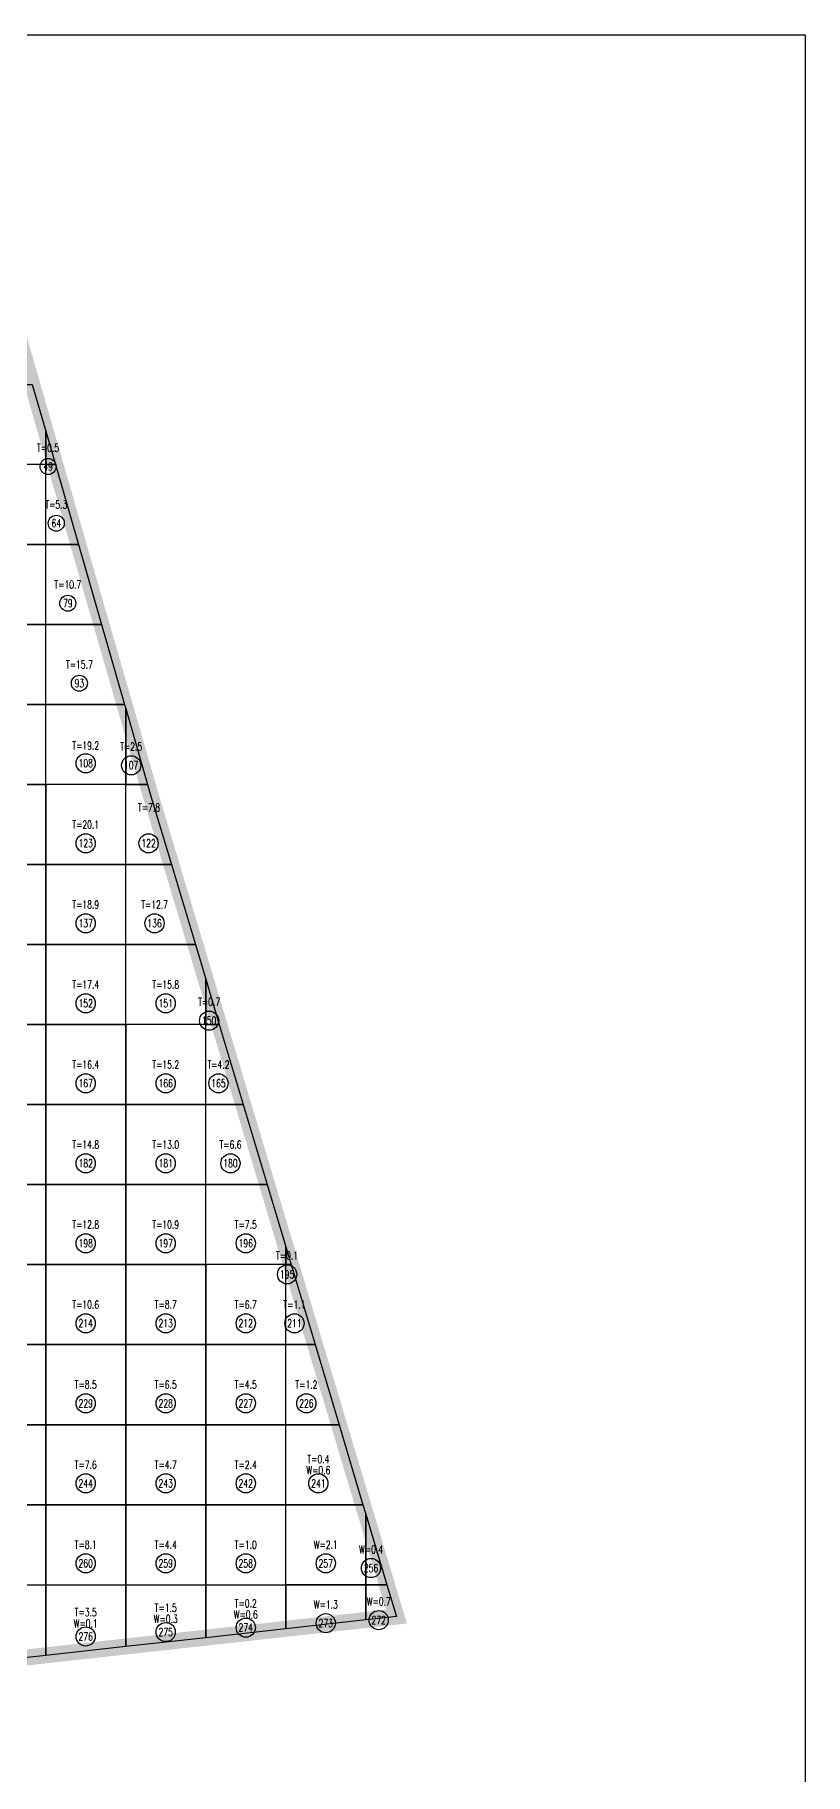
# Model space of a CAD drawing. Extents: x 4283 to 40403, y 1134 to 1764.
# Drawn here: x 15508.2 to 15552, y 1575.3 to 1674.1 of the extents above; entities that cross this region are included whole.
import ezdxf
from ezdxf.enums import TextEntityAlignment as Align

# ---------------------------------------------------------------- set-up
doc = ezdxf.new("R2010")
doc.units = 0
for name, color, linetype in [('tdz_17-3方格网', 2, 'Continuous'), ('tdz_17-3方格网计算', 7, 'Continuous'), ('tdz_土方计算图', 7, 'Continuous'), ('tdz_格田', 6, 'Continuous')]:
    doc.layers.add(name, color=color, linetype=linetype)
doc.styles.add('GLandNum', font='txt_____.ttf', dxfattribs={"width": 0.7, "height": 0.5})

msp = doc.modelspace()

# ---------------------------------------------------------------- linework, layer by layer
at = {"layer": 'tdz_17-3方格网', "linetype": 'Continuous'}
for points in [[(15508.846, 1651.578, 3087.273), (15508.846, 1649.674, 3087.273), (15504.301, 1649.674, 3087.452), (15504.301, 1654.219, 3087.376), (15508.085, 1654.219, 3087.273)], [(15509.395, 1649.674, 3087.273), (15508.846, 1649.674, 3087.273), (15508.846, 1651.578, 3087.273)], [(15504.301, 1649.674, 3087.452), (15504.301, 1645.128, 3087.515), (15508.846, 1645.128, 3087.313), (15508.846, 1649.674, 3087.273)], [(15508.846, 1649.674, 3087.273), (15509.395, 1649.674, 3087.273), (15510.705, 1645.128, 3087.273), (15508.846, 1645.128, 3087.313)], [(15504.301, 1645.128, 3087.515), (15504.301, 1640.583, 3087.578), (15508.846, 1640.583, 3087.379), (15508.846, 1645.128, 3087.313)], [(15508.846, 1645.128, 3087.313), (15510.705, 1645.128, 3087.273), (15512.015, 1640.583, 3087.273), (15508.846, 1640.583, 3087.379)], [(15504.301, 1640.583, 3087.578), (15504.301, 1636.037, 3087.608), (15508.846, 1636.037, 3087.405), (15508.846, 1640.583, 3087.379)], [(15508.846, 1640.583, 3087.379), (15512.015, 1640.583, 3087.273), (15513.325, 1636.037, 3087.273), (15508.846, 1636.037, 3087.405)], [(15504.301, 1636.037, 3087.608), (15504.301, 1631.492, 3087.627), (15508.846, 1631.492, 3087.412), (15508.846, 1636.037, 3087.405)], [(15513.391, 1635.807, 3087.273), (15513.391, 1631.492, 3087.273), (15508.846, 1631.492, 3087.412), (15508.846, 1636.037, 3087.405), (15513.325, 1636.037, 3087.273)], [(15514.635, 1631.492, 3087.273), (15513.391, 1631.492, 3087.273), (15513.391, 1635.807, 3087.273)], [(15504.301, 1631.492, 3087.627), (15504.301, 1626.946, 3087.688), (15508.846, 1626.946, 3087.458), (15508.846, 1631.492, 3087.412)], [(15508.846, 1631.492, 3087.412), (15508.846, 1626.946, 3087.458), (15513.391, 1626.946, 3087.311), (15513.391, 1631.492, 3087.273)], [(15513.391, 1631.492, 3087.273), (15514.635, 1631.492, 3087.273), (15514.824, 1630.836, 3087.273), (15515.988, 1626.946, 3087.273), (15513.391, 1626.946, 3087.311)], [(15504.301, 1626.946, 3087.688), (15504.301, 1622.401, 3087.759), (15508.846, 1622.401, 3087.583), (15508.846, 1626.946, 3087.458)], [(15508.846, 1626.946, 3087.458), (15508.846, 1622.401, 3087.583), (15513.391, 1622.401, 3087.405), (15513.391, 1626.946, 3087.311)], [(15513.391, 1626.946, 3087.311), (15515.988, 1626.946, 3087.273), (15517.348, 1622.401, 3087.273), (15513.391, 1622.401, 3087.405)], [(15504.301, 1622.401, 3087.759), (15504.301, 1617.855, 3087.85), (15508.846, 1617.855, 3087.655), (15508.846, 1622.401, 3087.583)], [(15508.846, 1622.401, 3087.583), (15508.846, 1617.855, 3087.655), (15513.391, 1617.855, 3087.465), (15513.391, 1622.401, 3087.405)], [(15517.937, 1620.432, 3087.307), (15517.937, 1617.855, 3087.358), (15513.391, 1617.855, 3087.465), (15513.391, 1622.401, 3087.405), (15517.348, 1622.401, 3087.273)], [(15518.708, 1617.855, 3087.353), (15517.937, 1617.855, 3087.358), (15517.937, 1620.432, 3087.307)], [(15504.301, 1617.855, 3087.85), (15504.301, 1613.31, 3087.885), (15508.846, 1613.31, 3087.702), (15508.846, 1617.855, 3087.655)], [(15508.846, 1617.855, 3087.655), (15508.846, 1613.31, 3087.702), (15513.391, 1613.31, 3087.574), (15513.391, 1617.855, 3087.465)], [(15513.391, 1617.855, 3087.465), (15513.391, 1613.31, 3087.574), (15517.937, 1613.31, 3087.47), (15517.937, 1617.855, 3087.358)], [(15517.937, 1617.855, 3087.358), (15518.708, 1617.855, 3087.353), (15520.068, 1613.31, 3087.432), (15517.937, 1613.31, 3087.47)], [(15504.301, 1613.31, 3087.885), (15504.301, 1608.764, 3087.938), (15508.846, 1608.764, 3087.789), (15508.846, 1613.31, 3087.702)], [(15508.846, 1613.31, 3087.702), (15508.846, 1608.764, 3087.789), (15513.391, 1608.764, 3087.686), (15513.391, 1613.31, 3087.574)], [(15513.391, 1613.31, 3087.574), (15513.391, 1608.764, 3087.686), (15517.937, 1608.764, 3087.583), (15517.937, 1613.31, 3087.47)], [(15517.937, 1613.31, 3087.47), (15520.068, 1613.31, 3087.432), (15521.428, 1608.764, 3087.512), (15517.937, 1608.764, 3087.583)], [(15504.301, 1608.764, 3087.938), (15504.301, 1604.219, 3088.005), (15508.846, 1604.219, 3087.902), (15508.846, 1608.764, 3087.789)], [(15508.846, 1608.764, 3087.789), (15508.846, 1604.219, 3087.902), (15513.391, 1604.219, 3087.798), (15513.391, 1608.764, 3087.686)], [(15513.391, 1608.764, 3087.686), (15513.391, 1604.219, 3087.798), (15517.937, 1604.219, 3087.695), (15517.937, 1608.764, 3087.583)], [(15522.482, 1605.24, 3087.574), (15522.482, 1604.219, 3087.592), (15517.937, 1604.219, 3087.695), (15517.937, 1608.764, 3087.583), (15521.428, 1608.764, 3087.512)], [(15522.788, 1604.219, 3087.592), (15522.482, 1604.219, 3087.592), (15522.482, 1605.24, 3087.574)], [(15504.301, 1604.219, 3088.005), (15504.301, 1599.674, 3088.117), (15508.846, 1599.674, 3088.014), (15508.846, 1604.219, 3087.902)], [(15508.846, 1604.219, 3087.902), (15508.846, 1599.674, 3088.014), (15513.391, 1599.674, 3087.911), (15513.391, 1604.219, 3087.798)], [(15513.391, 1604.219, 3087.798), (15513.391, 1599.674, 3087.911), (15517.937, 1599.674, 3087.807), (15517.937, 1604.219, 3087.695)], [(15517.937, 1604.219, 3087.695), (15517.937, 1599.674, 3087.807), (15522.482, 1599.674, 3087.704), (15522.482, 1604.219, 3087.592)], [(15522.482, 1604.219, 3087.592), (15522.788, 1604.219, 3087.592), (15524.148, 1599.674, 3087.672), (15522.482, 1599.674, 3087.704)], [(15504.301, 1599.674, 3088.117), (15504.301, 1595.128, 3088.154), (15508.846, 1595.128, 3088.113), (15508.846, 1599.674, 3088.014)], [(15508.846, 1599.674, 3088.014), (15508.846, 1595.128, 3088.113), (15513.391, 1595.128, 3088.023), (15513.391, 1599.674, 3087.911)], [(15513.391, 1599.674, 3087.911), (15513.391, 1595.128, 3088.023), (15517.937, 1595.128, 3087.92), (15517.937, 1599.674, 3087.807)], [(15517.937, 1599.674, 3087.807), (15517.937, 1595.128, 3087.92), (15522.482, 1595.128, 3087.816), (15522.482, 1599.674, 3087.704)], [(15522.482, 1599.674, 3087.704), (15524.148, 1599.674, 3087.672), (15525.508, 1595.128, 3087.751), (15522.482, 1595.128, 3087.816)], [(15504.301, 1595.128, 3088.154), (15504.301, 1590.583, 3088.158), (15508.846, 1590.583, 3088.117), (15508.846, 1595.128, 3088.113)], [(15508.846, 1595.128, 3088.113), (15508.846, 1590.583, 3088.117), (15513.391, 1590.583, 3088.076), (15513.391, 1595.128, 3088.023)], [(15513.391, 1595.128, 3088.023), (15513.391, 1590.583, 3088.076), (15517.937, 1590.583, 3088.032), (15517.937, 1595.128, 3087.92)], [(15517.937, 1595.128, 3087.92), (15517.937, 1590.583, 3088.032), (15522.482, 1590.583, 3087.928), (15522.482, 1595.128, 3087.816)], [(15522.482, 1595.128, 3087.816), (15525.508, 1595.128, 3087.751), (15526.868, 1590.583, 3087.831), (15522.482, 1590.583, 3087.928)], [(15504.301, 1590.583, 3088.158), (15504.301, 1586.037, 3088.16), (15508.846, 1586.037, 3088.119), (15508.846, 1590.583, 3088.117)], [(15508.846, 1590.583, 3088.117), (15508.846, 1586.037, 3088.119), (15513.391, 1586.037, 3088.079), (15513.391, 1590.583, 3088.076)], [(15513.391, 1590.583, 3088.076), (15513.391, 1586.037, 3088.079), (15517.937, 1586.037, 3088.038), (15517.937, 1590.583, 3088.032)], [(15517.937, 1590.583, 3088.032), (15517.937, 1586.037, 3088.038), (15522.482, 1586.037, 3087.998), (15522.482, 1590.583, 3087.928)], [(15527.028, 1590.048, 3087.84), (15527.028, 1586.037, 3087.937), (15522.482, 1586.037, 3087.998), (15522.482, 1590.583, 3087.928), (15526.868, 1590.583, 3087.831)], [(15528.228, 1586.037, 3087.911), (15527.028, 1586.037, 3087.937), (15527.028, 1590.048, 3087.84)], [(15504.301, 1581.518, 3088.7), (15504.301, 1586.037, 3088.16), (15508.846, 1586.037, 3088.119), (15508.846, 1582.021, 3088.56)], [(15508.846, 1582.021, 3088.56), (15508.846, 1586.037, 3088.119), (15513.391, 1586.037, 3088.079), (15513.391, 1582.523, 3088.419)], [(15513.391, 1582.523, 3088.419), (15513.391, 1586.037, 3088.079), (15517.937, 1586.037, 3088.038), (15517.937, 1583.026, 3088.278)], [(15517.937, 1583.026, 3088.278), (15517.937, 1586.037, 3088.038), (15522.482, 1586.037, 3087.998), (15522.482, 1583.529, 3088.137)], [(15522.482, 1583.529, 3088.137), (15522.482, 1586.037, 3087.998), (15527.028, 1586.037, 3087.937), (15527.028, 1584.031, 3087.958)], [(15527.028, 1586.037, 3087.937), (15528.228, 1586.037, 3087.911), (15528.771, 1584.224, 3087.943), (15527.028, 1584.031, 3087.958)]]:
    msp.add_polyline3d(points, close=True, dxfattribs=at)
at = {"layer": 'tdz_17-3方格网计算', "color": 7, "linetype": 'Continuous'}
for centre, radius in [((15508.983, 1649.565), 0.455), ((15509.448, 1646.34), 0.455), ((15510.103, 1641.795), 0.455), ((15510.758, 1637.249), 0.455), ((15511.119, 1632.704), 0.545), ((15513.702, 1632.589), 0.545), ((15511.119, 1628.158), 0.545), ((15514.69, 1628.158), 0.545), ((15511.119, 1623.613), 0.545), ((15515.03, 1623.613), 0.545), ((15511.119, 1619.067), 0.545), ((15515.664, 1619.067), 0.545), ((15518.13, 1618.083), 0.545), ((15511.119, 1614.522), 0.545), ((15515.664, 1614.522), 0.545), ((15518.662, 1614.522), 0.545), ((15511.119, 1609.977), 0.545), ((15515.664, 1609.977), 0.545), ((15519.342, 1609.977), 0.545), ((15511.119, 1605.431), 0.545), ((15515.664, 1605.431), 0.545), ((15520.21, 1605.431), 0.545), ((15522.559, 1603.669), 0.545), ((15511.119, 1600.886), 0.545), ((15515.664, 1600.886), 0.545), ((15520.21, 1600.886), 0.545), ((15522.975, 1600.886), 0.545), ((15511.119, 1596.34), 0.545), ((15515.664, 1596.34), 0.545), ((15520.21, 1596.34), 0.545), ((15523.655, 1596.34), 0.545), ((15511.119, 1591.795), 0.545), ((15515.664, 1591.795), 0.545), ((15520.21, 1591.795), 0.545), ((15524.335, 1591.795), 0.545), ((15511.119, 1587.249), 0.545), ((15515.664, 1587.249), 0.545), ((15520.21, 1587.249), 0.545), ((15524.755, 1587.249), 0.545), ((15527.328, 1586.982), 0.545), ((15520.21, 1583.597), 0.545), ((15524.755, 1583.848), 0.545), ((15527.764, 1584.022), 0.545), ((15511.119, 1583.094), 0.545), ((15515.664, 1583.345), 0.545)]:
    msp.add_circle(centre, radius, dxfattribs=at)
at = {"layer": 'tdz_土方计算图', "linetype": 'Continuous'}
for points in [[(15421.99, 1674.092), (15551.99, 1674.092)], [(15551.99, 1674.092), (15551.99, 1514.092)]]:
    msp.add_lwpolyline(points, dxfattribs=at)
at = {"layer": 'tdz_格田', "linetype": 'Continuous', "lineweight": 60, "const_width": 0.909}
msp.add_lwpolyline([(15445.21, 1663.286), (15503.179, 1671.239), (15514.824, 1630.836), (15528.771, 1584.224), (15462.945, 1576.946), (15455.369, 1631.059), (15445.21, 1663.286)], close=True, dxfattribs=at)

# ---------------------------------------------------------------- texts
at = {"layer": 'tdz_17-3方格网计算', "color": 2, "linetype": 'Continuous', "style": 'GLandNum', "width": 0.7}
for s, p in [('T=0.5', (15508.983, 1650.626)), ('T=5.3', (15509.448, 1647.401)), ('T=10.7', (15510.103, 1642.855)), ('T=15.7', (15510.758, 1638.31)), ('T=19.2', (15511.119, 1633.707)), ('T=2.5', (15513.702, 1633.649)), ('T=7.8', (15514.71, 1630.192)), ('T=20.1', (15511.119, 1629.219)), ('T=18.9', (15511.119, 1624.674)), ('T=12.7', (15515.03, 1624.674)), ('T=17.4', (15511.119, 1620.128)), ('T=15.8', (15515.664, 1620.128)), ('T=0.7', (15518.13, 1619.144)), ('T=16.4', (15511.119, 1615.583)), ('T=15.2', (15515.664, 1615.583)), ('T=4.2', (15518.662, 1615.583)), ('T=14.8', (15511.119, 1611.037)), ('T=13.0', (15515.664, 1611.037)), ('T=6.6', (15519.342, 1611.037)), ('T=12.8', (15511.119, 1606.492)), ('T=10.9', (15515.664, 1606.492)), ('T=7.5', (15520.21, 1606.492)), ('T=0.1', (15522.559, 1604.73)), ('T=10.6', (15511.119, 1601.946)), ('T=8.7', (15515.664, 1601.946)), ('T=6.7', (15520.21, 1601.946)), ('T=1.1', (15522.975, 1601.946)), ('T=8.5', (15511.119, 1597.401)), ('T=6.5', (15515.664, 1597.401)), ('T=4.5', (15520.21, 1597.401)), ('T=1.2', (15523.655, 1597.401)), ('T=7.6', (15511.119, 1592.855)), ('T=4.7', (15515.664, 1592.855)), ('T=2.4', (15520.21, 1592.855)), ('T=0.4', (15524.335, 1593.174)), ('T=8.1', (15511.119, 1588.31)), ('T=4.4', (15515.664, 1588.31)), ('T=1.0', (15520.21, 1588.31)), ('T=0.2', (15520.21, 1584.975)), ('T=3.5', (15511.119, 1584.473)), ('T=1.5', (15515.664, 1584.724))]:
    msp.add_text(s, height=0.4545, dxfattribs=at).set_placement(p, align=Align.MIDDLE_CENTER)
at = {"layer": 'tdz_17-3方格网计算', "color": 7, "linetype": 'Continuous', "style": 'GLandNum', "width": 0.7}
for s, p in [('49', (15508.983, 1649.565)), ('64', (15509.448, 1646.34)), ('79', (15510.103, 1641.795)), ('93', (15510.758, 1637.249)), ('108', (15511.119, 1632.704)), ('107', (15513.702, 1632.589)), ('123', (15511.119, 1628.158)), ('122', (15514.69, 1628.158)), ('137', (15511.119, 1623.613)), ('136', (15515.03, 1623.613)), ('152', (15511.119, 1619.067)), ('151', (15515.664, 1619.067)), ('150', (15518.13, 1618.083)), ('167', (15511.119, 1614.522)), ('166', (15515.664, 1614.522)), ('165', (15518.662, 1614.522)), ('182', (15511.119, 1609.977)), ('181', (15515.664, 1609.977)), ('180', (15519.342, 1609.977)), ('198', (15511.119, 1605.431)), ('197', (15515.664, 1605.431)), ('196', (15520.21, 1605.431)), ('195', (15522.559, 1603.669)), ('214', (15511.119, 1600.886)), ('213', (15515.664, 1600.886)), ('212', (15520.21, 1600.886)), ('211', (15522.975, 1600.886)), ('229', (15511.119, 1596.34)), ('228', (15515.664, 1596.34)), ('227', (15520.21, 1596.34)), ('226', (15523.655, 1596.34)), ('244', (15511.119, 1591.795)), ('243', (15515.664, 1591.795)), ('242', (15520.21, 1591.795)), ('241', (15524.335, 1591.795)), ('260', (15511.119, 1587.249)), ('259', (15515.664, 1587.249)), ('258', (15520.21, 1587.249)), ('257', (15524.755, 1587.249)), ('256', (15527.328, 1586.982)), ('272', (15527.764, 1584.022)), ('276', (15511.119, 1583.094)), ('275', (15515.664, 1583.345)), ('274', (15520.21, 1583.597)), ('273', (15524.755, 1583.848))]:
    msp.add_text(s, height=0.4545, dxfattribs=at).set_placement(p, align=Align.MIDDLE_CENTER)
at = {"layer": 'tdz_17-3方格网计算', "color": 173, "linetype": 'Continuous', "style": 'GLandNum', "width": 0.7}
for s, p in [('W=0.6', (15524.335, 1592.537)), ('W=2.1', (15524.755, 1588.31)), ('W=0.4', (15527.328, 1588.043)), ('W=1.3', (15524.755, 1584.908)), ('W=0.7', (15527.764, 1585.082)), ('W=0.3', (15515.664, 1584.088)), ('W=0.6', (15520.21, 1584.339)), ('W=0.1', (15511.119, 1583.837))]:
    msp.add_text(s, height=0.4545, dxfattribs=at).set_placement(p, align=Align.MIDDLE_CENTER)

doc.saveas('drawing.dxf')
